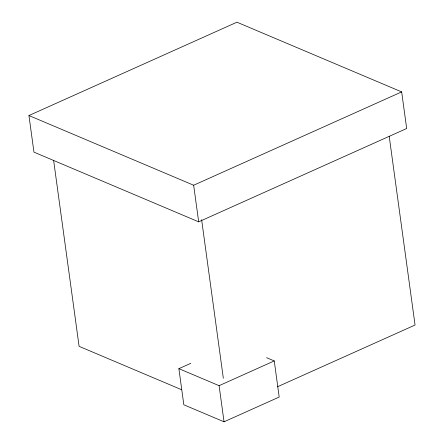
<?xml version="1.0" encoding="UTF-8"?>
<svg xmlns="http://www.w3.org/2000/svg" width="444" height="444" viewBox="0 0 444 444"><rect width="100%" height="100%" fill="white"/><g stroke="black" fill="none" stroke-linecap="round" stroke-linejoin="round"><path stroke-width="0.67" d="M28.943 115.534L236.941 22.2L401.659 91.897L406.676 128.505L198.673 221.834L33.955 152.142L28.943 115.534L193.662 185.231L401.659 91.897M266.583 357.686L274.242 360.928L279.193 397.053L224.042 421.8L183.833 404.789L178.882 368.664L190.792 363.32M178.882 368.664L219.092 385.675L274.242 360.928M277.439 386.791L415.057 325.036L389.199 136.264M181.69 389.754L79.099 346.342L53.613 160.317M201.62 219.702L223.338 378.277M193.662 185.231L198.673 221.834M219.092 385.675L224.042 421.8"/></g></svg>
